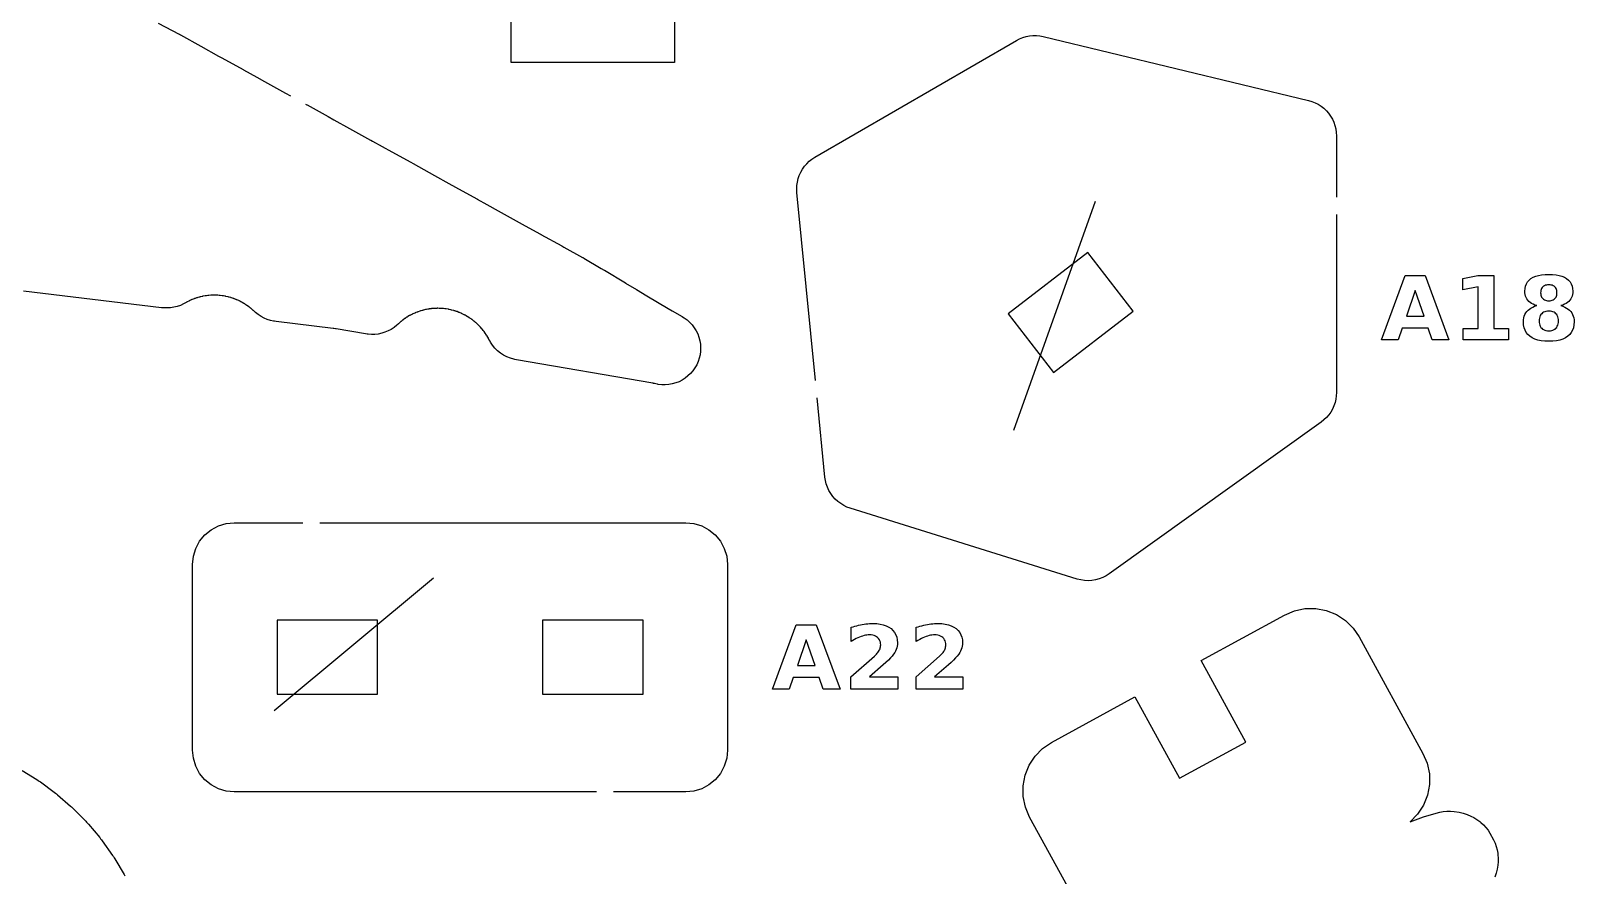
# Model space of a CAD drawing. Header units: millimetres. Extents: x 3 to 297, y 5 to 295.
# Drawn here: x 235.8 to 294, y 182.8 to 214.6 of the extents above; entities that cross this region are included whole.
import ezdxf

# ---------------------------------------------------------------- set-up
doc = ezdxf.new("R2010")
doc.units = ezdxf.units.MM
for name, color, linetype in [('CUT', 1, 'CONTINUOUS'), ('ENGRAVE', 5, 'CONTINUOUS'), ('SCORE', 7, 'CONTINUOUS')]:
    doc.layers.add(name, color=color, linetype=linetype)

msp = doc.modelspace()

# ---------------------------------------------------------------- linework, layer by layer
at = {"layer": 'CUT', "color": 1}
for points in [[(260.075, 217.05), (260.075, 213.425), (253.925, 213.425), (253.925, 218.575), (260.075, 218.575), (260.075, 217.7)], [(240.6328, 214.9072), (241.4157, 214.4959), (241.4289, 214.4889), (241.4422, 214.4817), (241.4554, 214.4745), (241.4688, 214.4671), (241.4715, 214.4655), (242.236, 214.0393), (242.9051, 213.6659), (243.0285, 213.5971), (243.8278, 213.1587), (243.8364, 213.154), (244.3474, 212.8688), (244.6308, 212.7126), (244.6365, 212.7094), (245.4282, 212.2677), (245.6104, 212.1678)], [(265.387, 201.4322), (264.6886, 208.5314), (264.6821, 208.6604), (264.688, 208.7912), (264.7063, 208.9209), (264.7368, 209.0483), (264.7793, 209.1722), (264.8335, 209.2914), (264.8987, 209.405), (264.9744, 209.5119), (265.06, 209.611), (265.1546, 209.7016), (265.2574, 209.7828), (265.3659, 209.8528), (272.9633, 214.2577), (273.0779, 214.3171), (273.1994, 214.366), (273.3249, 214.4031), (273.4534, 214.4281), (273.5837, 214.4407), (273.7146, 214.4409), (273.8449, 214.4287), (273.9717, 214.4045), (283.9653, 211.9966), (284.0893, 211.9604), (284.211, 211.9119), (284.3275, 211.852), (284.4378, 211.7813), (284.5409, 211.7004), (284.6358, 211.6101), (284.7217, 211.5111), (284.7977, 211.4045), (284.8633, 211.2911), (284.9178, 211.1719), (284.9607, 211.0481), (284.9916, 210.9208), (285.0103, 210.7911), (285.0164, 210.6621), (285.0164, 208.3494)], [(246.1809, 211.8564), (246.2289, 211.8303), (246.2362, 211.8263), (247.0352, 211.3847), (247.2492, 211.2667), (247.2512, 211.2656), (247.8328, 210.9436), (248.6319, 210.5044), (248.6362, 210.502), (248.7003, 210.4664), (248.7019, 210.4655), (249.4326, 210.059), (250.1434, 209.6666), (250.1452, 209.6656), (250.2331, 209.6169), (250.2365, 209.6151), (251.0346, 209.1699), (251.581, 208.8662), (251.5823, 208.8655), (251.8317, 208.7266), (252.6278, 208.2875), (252.6336, 208.2842), (252.6395, 208.2809), (252.6453, 208.2777), (253.0137, 208.0696), (253.4358, 207.8348), (254.2311, 207.3918), (254.4524, 207.2698), (255.0265, 206.9584), (255.0329, 206.9549), (255.0394, 206.9513), (255.0458, 206.9478), (255.8308, 206.5106), (255.9105, 206.4668), (255.9126, 206.4656), (256.6122, 206.0788), (256.6288, 206.0694), (256.6454, 206.0599), (256.6619, 206.0504), (257.3146, 205.6647), (257.4316, 205.5956), (257.4384, 205.5916), (258.2365, 205.1138), (258.2386, 205.1126), (258.6501, 204.8652), (259.0344, 204.6349), (259.8381, 204.1572), (259.9872, 204.0686), (260.3648, 203.8474), (260.4201, 203.8132), (260.4427, 203.7984), (260.5497, 203.7208), (260.65, 203.632), (260.7411, 203.5339), (260.8223, 203.4274), (260.8927, 203.3134), (260.9517, 203.1932), (260.9988, 203.0678), (261.0334, 202.9384), (261.0552, 202.8062), (261.0641, 202.6726), (261.0599, 202.5387), (261.0428, 202.4059), (261.0128, 202.2753), (260.9702, 202.1483), (260.9155, 202.026), (260.8492, 201.9097), (260.7718, 201.8003), (260.6842, 201.699), (260.5871, 201.6067), (260.4815, 201.5243), (260.3684, 201.4526), (260.2489, 201.3922), (260.124, 201.3437), (259.995, 201.3076), (259.8631, 201.2842), (259.7296, 201.2737), (259.5957, 201.2763), (259.4644, 201.2917), (259.4378, 201.2962), (259.3738, 201.3085), (259.3191, 201.3204), (259.3125, 201.3218), (259.306, 201.3231), (259.2994, 201.3245), (259.2778, 201.3287), (259.2712, 201.3299), (259.2646, 201.3311), (259.258, 201.3323), (254.1321, 202.2148), (254.0647, 202.2282), (254.03, 202.236), (253.8958, 202.2736), (253.7643, 202.3256), (253.6388, 202.3907), (253.5208, 202.4684), (253.4113, 202.5578), (253.3115, 202.658), (253.2226, 202.7678), (253.1465, 202.8846), (253.1283, 202.9159), (253.1015, 202.9643), (253.092, 202.9823), (253.0892, 202.9876), (253.0774, 203.0093), (253.0737, 203.0159), (253.07, 203.0224), (253.0663, 203.029), (253.0232, 203.1036), (253.0155, 203.1166), (253.0076, 203.1294), (252.9996, 203.1422), (252.9728, 203.1837), (252.9645, 203.1963), (252.956, 203.2087), (252.9474, 203.221), (252.9043, 203.2812), (252.8953, 203.2933), (252.8863, 203.3053), (252.877, 203.3172), (252.8463, 203.3559), (252.8368, 203.3676), (252.8271, 203.3792), (252.8173, 203.3906), (252.7685, 203.4462), (252.7584, 203.4574), (252.7482, 203.4685), (252.7379, 203.4794), (252.7035, 203.5149), (252.6928, 203.5256), (252.6821, 203.5361), (252.6712, 203.5465), (252.6172, 203.5971), (252.606, 203.6072), (252.5948, 203.6173), (252.5834, 203.6271), (252.5457, 203.6591), (252.5341, 203.6687), (252.5224, 203.6781), (252.5105, 203.6874), (252.4518, 203.7324), (252.4397, 203.7414), (252.4275, 203.7503), (252.4152, 203.759), (252.3746, 203.7871), (252.3621, 203.7955), (252.3495, 203.8037), (252.3368, 203.8118), (252.2739, 203.8508), (252.261, 203.8586), (252.248, 203.8662), (252.2349, 203.8737), (252.1917, 203.8976), (252.1784, 203.9048), (252.1651, 203.9117), (252.1517, 203.9185), (252.0852, 203.9512), (252.0716, 203.9577), (252.058, 203.964), (252.0442, 203.9701), (251.9988, 203.9897), (251.9849, 203.9955), (251.971, 204.0011), (251.9569, 204.0066), (251.8876, 204.0326), (251.8735, 204.0377), (251.8592, 204.0426), (251.845, 204.0474), (251.7979, 204.0624), (251.7835, 204.0668), (251.769, 204.071), (251.7545, 204.0751), (251.683, 204.0941), (251.6684, 204.0978), (251.6538, 204.1013), (251.6391, 204.1047), (251.5907, 204.115), (251.576, 204.118), (251.5612, 204.1208), (251.5464, 204.1234), (251.4733, 204.1353), (251.4584, 204.1376), (251.4435, 204.1396), (251.4286, 204.1415), (251.3794, 204.147), (251.3645, 204.1486), (251.3495, 204.1499), (251.3345, 204.151), (251.2606, 204.1557), (251.2456, 204.1565), (251.2305, 204.1571), (251.2155, 204.1575), (251.166, 204.1582), (251.151, 204.1582), (251.1359, 204.158), (251.1209, 204.1577), (251.0469, 204.1551), (251.0319, 204.1544), (251.0168, 204.1535), (251.0018, 204.1524), (250.9526, 204.1483), (250.9376, 204.1468), (250.9226, 204.1452), (250.9077, 204.1434), (250.8343, 204.1335), (250.8194, 204.1314), (250.8045, 204.129), (250.7897, 204.1264), (250.7411, 204.1175), (250.7263, 204.1146), (250.7116, 204.1115), (250.6969, 204.1082), (250.6248, 204.0912), (250.6102, 204.0876), (250.5957, 204.0838), (250.5811, 204.0798), (250.5336, 204.0661), (250.5192, 204.0617), (250.5049, 204.0572), (250.4906, 204.0525), (250.4206, 204.0285), (250.4064, 204.0235), (250.3923, 204.0182), (250.3782, 204.0128), (250.3323, 203.9945), (250.3183, 203.9888), (250.3045, 203.9829), (250.2907, 203.9768), (250.2234, 203.9461), (250.2098, 203.9396), (250.1963, 203.933), (250.1828, 203.9263), (250.1389, 203.9036), (250.1256, 203.8965), (250.1124, 203.8892), (250.0993, 203.8818), (250.0353, 203.8446), (250.0224, 203.8369), (250.0096, 203.829), (249.9968, 203.821), (249.9554, 203.7941), (249.9428, 203.7857), (249.9304, 203.7772), (249.9181, 203.7686), (249.8581, 203.7252), (249.846, 203.7163), (249.834, 203.7072), (249.8221, 203.6979), (249.7835, 203.6671), (249.7718, 203.6575), (249.7603, 203.6478), (249.7489, 203.638), (249.6934, 203.589), (249.6823, 203.5789), (249.6745, 203.5717), (249.6543, 203.5534), (249.6149, 203.5183), (249.5152, 203.4376), (249.4069, 203.3658), (249.2923, 203.3045), (249.1725, 203.2543), (249.0484, 203.2156), (248.9212, 203.1889), (248.7921, 203.1742), (248.6622, 203.1718), (248.5344, 203.1815), (248.5022, 203.1855), (248.4398, 203.1948), (247.3352, 203.3849), (247.3269, 203.3863), (247.3106, 203.3889), (247.3034, 203.39), (247.2496, 203.3979), (247.2416, 203.3991), (247.2252, 203.4013), (247.2182, 203.4022), (245.0696, 203.6615), (245.0082, 203.6703), (244.9764, 203.6757), (244.8535, 203.7022), (244.7319, 203.7406), (244.6144, 203.79), (244.502, 203.8501), (244.3956, 203.9204), (244.2976, 203.9991), (244.2735, 204.0203), (244.2393, 204.0516), (244.2197, 204.0701), (244.2092, 204.0798), (244.1978, 204.09), (244.1417, 204.1392), (244.1301, 204.149), (244.1184, 204.1587), (244.1066, 204.1683), (244.0675, 204.1993), (244.0555, 204.2086), (244.0434, 204.2177), (244.0311, 204.2267), (243.9703, 204.2701), (243.9578, 204.2787), (243.9453, 204.2872), (243.9326, 204.2956), (243.8906, 204.3225), (243.8777, 204.3306), (243.8647, 204.3385), (243.8516, 204.3462), (243.7868, 204.3833), (243.7736, 204.3907), (243.7602, 204.398), (243.7467, 204.405), (243.7023, 204.4277), (243.6887, 204.4344), (243.675, 204.4409), (243.6612, 204.4473), (243.593, 204.4779), (243.5791, 204.4839), (243.5651, 204.4898), (243.551, 204.4955), (243.5045, 204.5136), (243.4903, 204.519), (243.476, 204.5241), (243.4617, 204.5291), (243.3908, 204.5528), (243.3764, 204.5574), (243.3618, 204.5618), (243.3472, 204.5661), (243.2992, 204.5795), (243.2845, 204.5834), (243.2698, 204.5872), (243.255, 204.5907), (243.1822, 204.6072), (243.1673, 204.6104), (243.1524, 204.6134), (243.1375, 204.6162), (243.0884, 204.6248), (243.0734, 204.6272), (243.0584, 204.6295), (243.0433, 204.6316), (242.9692, 204.6408), (242.9541, 204.6425), (242.939, 204.644), (242.9238, 204.6453), (242.8741, 204.649), (242.8589, 204.6499), (242.8437, 204.6507), (242.8286, 204.6512), (242.7539, 204.653), (242.7387, 204.6532), (242.7235, 204.6532), (242.7083, 204.653), (242.6585, 204.6518), (242.6433, 204.6512), (242.6281, 204.6504), (242.6129, 204.6495), (242.5385, 204.6439), (242.5233, 204.6426), (242.5082, 204.6411), (242.4931, 204.6394), (242.4436, 204.6332), (242.4286, 204.6311), (242.4135, 204.6289), (242.3986, 204.6264), (242.325, 204.6135), (242.3101, 204.6107), (242.2952, 204.6077), (242.2803, 204.6045), (242.2317, 204.5934), (242.2169, 204.5899), (242.2022, 204.5862), (242.1875, 204.5822), (242.1156, 204.5621), (242.101, 204.5578), (242.0865, 204.5533), (242.072, 204.5487), (242.0247, 204.5329), (242.0104, 204.5279), (241.9961, 204.5227), (241.9819, 204.5174), (241.9123, 204.4902), (241.8982, 204.4845), (241.8842, 204.4786), (241.8703, 204.4725), (241.8248, 204.4521), (241.811, 204.4457), (241.7973, 204.4392), (241.7837, 204.4324), (241.7171, 204.3985), (241.7037, 204.3914), (241.6903, 204.3842), (241.6771, 204.3768), (241.658, 204.3658), (241.6042, 204.3365), (241.5758, 204.3219), (241.4627, 204.2701), (241.3438, 204.2283), (241.2216, 204.1976), (241.0971, 204.1782), (240.9713, 204.1703), (240.847, 204.1739), (240.8152, 204.1762), (240.7547, 204.1822), (235.5601, 204.809)], [(285.0164, 207.6994), (285.0164, 200.986), (285.0103, 200.8575), (284.9918, 200.7284), (284.9612, 200.6016), (284.9187, 200.4783), (284.8646, 200.3596), (284.7996, 200.2465), (284.7242, 200.1401), (284.639, 200.0413), (284.5449, 199.9511), (284.444, 199.8713), (276.4552, 194.1445), (276.338, 194.0693), (276.2119, 194.0056), (276.08, 193.9551), (275.9435, 193.9185), (275.8041, 193.8961), (275.6631, 193.8881), (275.522, 193.8946), (275.3823, 193.9155), (275.2473, 193.9502), (266.7009, 196.6214), (266.5768, 196.6669), (266.4561, 196.7251), (266.3416, 196.7948), (266.2345, 196.8752), (266.1357, 196.9658), (266.0462, 197.0655), (265.9668, 197.1734), (265.8982, 197.2885), (265.8413, 197.4098), (265.7964, 197.5361), (265.7639, 197.6661), (265.7446, 197.7968), (265.4506, 200.7853)], [(257.1368, 185.925), (243.4963, 185.925), (243.1927, 185.9549), (242.8971, 186.0446), (242.6248, 186.1901), (242.3861, 186.3861), (242.1901, 186.6248), (242.0446, 186.8971), (241.9549, 187.1927), (241.925, 187.4963), (241.925, 194.5037), (241.9549, 194.8073), (242.0446, 195.1029), (242.1901, 195.3752), (242.3861, 195.6139), (242.6248, 195.8099), (242.8971, 195.9554), (243.1927, 196.0451), (243.4963, 196.075), (246.0721, 196.075)], [(246.7221, 196.075), (260.5037, 196.075), (260.8073, 196.0451), (261.1029, 195.9554), (261.3752, 195.8099), (261.6139, 195.6139), (261.8099, 195.3752), (261.9554, 195.1029), (262.0451, 194.8073), (262.075, 194.5037), (262.075, 187.4963), (262.0451, 187.1927), (261.9554, 186.8971), (261.8099, 186.6248), (261.6139, 186.3861), (261.3752, 186.1901), (261.1029, 186.0446), (260.8073, 185.9549), (260.5037, 185.925), (257.7868, 185.925)], [(275.8618, 180.5848), (273.4576, 184.9773), (273.2997, 185.3482), (273.2164, 185.7464), (273.2123, 186.1532), (273.2877, 186.553), (273.4397, 186.9304), (273.6624, 187.2709), (273.9472, 187.5614), (274.2801, 187.7887), (277.4194, 189.5069), (279.0998, 186.4367), (281.5998, 187.805), (279.9194, 190.8752), (283.0587, 192.5934), (283.4296, 192.7514), (283.8278, 192.8347), (284.2346, 192.8387), (284.6344, 192.7633), (285.0118, 192.6114), (285.3523, 192.3887), (285.6428, 192.1039), (285.8701, 191.7709), (288.2742, 187.3784), (288.4322, 187.0075), (288.5155, 186.6093), (288.5195, 186.2025), (288.4441, 185.8027), (288.2922, 185.4253), (288.0695, 185.0848), (287.7898, 184.7995), (288.299, 184.9888), (288.4242, 185.0284), (288.9054, 185.1553), (289.0395, 185.1834), (289.1776, 185.1981), (289.3166, 185.1988), (289.4529, 185.1857), (289.64, 185.1581), (289.7902, 185.1271), (289.9379, 185.0788), (290.0774, 185.0149), (290.1918, 184.9545), (290.3057, 184.887), (290.4125, 184.8087), (290.4562, 184.7733), (290.5544, 184.6855), (290.6448, 184.5872), (290.7253, 184.4806), (290.7941, 184.3682), (290.9342, 184.1122), (290.9918, 183.9937), (291.0382, 183.8684), (291.0722, 183.7393), (291.0933, 183.6092), (291.0996, 183.5534), (291.108, 183.4212), (291.1034, 183.2889), (291.0927, 183.1599), (291.0713, 183.0081), (291.0324, 182.8576), (290.9775, 182.7144)], [(235.5009, 186.7374), (236.0587, 186.3898), (236.1029, 186.3611), (236.1465, 186.3315), (236.1895, 186.301), (236.7128, 185.9147), (236.7544, 185.8827), (236.7954, 185.8499), (236.8357, 185.8162), (237.3255, 185.3915), (237.3645, 185.3563), (237.4027, 185.3204), (237.4403, 185.2837), (237.8967, 184.8203), (237.933, 184.782), (237.9684, 184.743), (238.0032, 184.7033), (238.426, 184.2002), (238.4593, 184.1589), (238.4918, 184.117), (238.5235, 184.0745), (238.9123, 183.5294), (238.9423, 183.4855), (238.9714, 183.4411), (238.9996, 183.3961), (239.348, 182.8151), (239.3771, 182.7641)]]:
    msp.add_lwpolyline(points, dxfattribs=at)
for points in [[(277.3525, 204.0533), (275.648, 206.2621), (272.6475, 203.9467), (274.352, 201.7379), (277.3525, 204.0533)], [(245.105, 189.605), (248.895, 189.605), (248.895, 192.395), (245.105, 192.395), (245.105, 189.605)], [(255.105, 189.605), (258.895, 189.605), (258.895, 192.395), (255.105, 192.395), (255.105, 189.605)]]:
    msp.add_lwpolyline(points, close=True, dxfattribs=at)
at = {"layer": 'ENGRAVE', "color": 5}
for points in [[(286.7077, 202.9646), (287.6078, 205.3946), (288.3549, 205.3946), (289.2549, 202.9646), (288.625, 202.9646), (288.472, 203.4073), (287.4922, 203.4073), (287.3376, 202.9646), (286.7077, 202.9646)], [(290.3485, 204.9681), (289.7805, 204.8509), (289.7805, 205.2774), (290.3453, 205.3946), (290.941, 205.3946), (290.941, 203.3975), (291.4944, 203.3975), (291.4944, 202.9646), (289.7952, 202.9646), (289.7952, 203.3975), (290.3485, 203.3975), (290.3485, 204.9681)], [(292.3662, 204.3431), (292.3137, 204.3793), (292.2671, 204.4195), (292.2267, 204.4636), (292.1924, 204.5116), (292.1643, 204.5634), (292.1424, 204.619), (292.1268, 204.6784), (292.1175, 204.7416), (292.1144, 204.8086), (292.1207, 204.9071), (292.1399, 204.9974), (292.1717, 205.0796), (292.2164, 205.1537), (292.2737, 205.2196), (292.3439, 205.2774), (292.4263, 205.3266), (292.5207, 205.3669), (292.6271, 205.3982), (292.7453, 205.4206), (292.8755, 205.434), (293.0177, 205.4385), (293.1588, 205.4341), (293.2882, 205.4207), (293.4059, 205.3984), (293.5118, 205.3673), (293.6059, 205.3272), (293.6883, 205.2782), (293.7584, 205.2206), (293.8158, 205.1548), (293.8604, 205.0806), (293.8922, 204.9982), (293.9114, 204.9076), (293.9177, 204.8086), (293.9146, 204.7416), (293.9052, 204.6784), (293.8895, 204.619), (293.8675, 204.5634), (293.8392, 204.5116), (293.8046, 204.4636), (293.7639, 204.4195), (293.7172, 204.3793), (293.6645, 204.3431), (293.6057, 204.3109), (293.5409, 204.2827), (293.4702, 204.2585), (293.5493, 204.2333), (293.6216, 204.2034), (293.6872, 204.1688), (293.7461, 204.1294), (293.7983, 204.0852), (293.8437, 204.0363), (293.8822, 203.9828), (293.9138, 203.9248), (293.9383, 203.8624), (293.9558, 203.7954), (293.9663, 203.724), (293.9698, 203.6481), (293.9632, 203.5326), (293.9432, 203.4269), (293.9098, 203.331), (293.8631, 203.2449), (293.8031, 203.1686), (293.7298, 203.1021), (293.6433, 203.0456), (293.5439, 202.9995), (293.4317, 202.9635), (293.3066, 202.9379), (293.1686, 202.9225), (293.0177, 202.9174), (292.8662, 202.9225), (292.7277, 202.9379), (292.602, 202.9635), (292.4893, 202.9995), (292.3894, 203.0456), (292.3024, 203.1021), (292.2285, 203.1686), (292.1681, 203.2449), (292.1211, 203.331), (292.0875, 203.4269), (292.0674, 203.5326), (292.0607, 203.6481), (292.0642, 203.724), (292.0747, 203.7954), (292.0922, 203.8624), (292.1167, 203.9248), (292.1482, 203.9828), (292.1868, 204.0363), (292.2322, 204.0852), (292.2844, 204.1294), (292.3432, 204.1688), (292.4089, 204.2034), (292.4812, 204.2333), (292.5603, 204.2585), (292.4896, 204.2827), (292.4249, 204.3109), (292.3662, 204.3431)], [(287.6485, 203.8581), (288.3142, 203.8581), (287.9821, 204.8249), (287.6485, 203.8581)], [(292.7158, 204.656), (292.727, 204.617), (292.7426, 204.5817), (292.7628, 204.5501), (292.7874, 204.5222), (292.8162, 204.4983), (292.8488, 204.4788), (292.8852, 204.4636), (292.9255, 204.4527), (292.9697, 204.4462), (293.0177, 204.444), (293.0647, 204.4462), (293.1079, 204.4527), (293.1475, 204.4636), (293.1833, 204.4788), (293.2155, 204.4983), (293.2439, 204.5222), (293.2683, 204.5501), (293.2882, 204.5817), (293.3037, 204.617), (293.3148, 204.656), (293.3215, 204.6987), (293.3237, 204.7452), (293.3215, 204.7916), (293.3148, 204.8342), (293.3037, 204.8731), (293.2882, 204.9083), (293.2683, 204.9397), (293.2439, 204.9673), (293.2155, 204.9909), (293.1833, 205.0103), (293.1475, 205.0253), (293.1079, 205.036), (293.0647, 205.0425), (293.0177, 205.0446), (292.9697, 205.0425), (292.9255, 205.036), (292.8852, 205.0251), (292.8488, 205.0099), (292.8162, 204.9904), (292.7874, 204.9665), (292.7628, 204.9387), (292.7426, 204.9072), (292.727, 204.8721), (292.7158, 204.8334), (292.709, 204.7911), (292.7068, 204.7452), (292.709, 204.6987), (292.7158, 204.656)], [(292.8622, 204.0278), (292.8195, 204.0091), (292.7812, 203.9851), (292.7475, 203.9558), (292.7187, 203.9215), (292.6951, 203.8825), (292.6767, 203.839), (292.6636, 203.7908), (292.6557, 203.7381), (292.6531, 203.6807), (292.6557, 203.6234), (292.6636, 203.5707), (292.6767, 203.5226), (292.6951, 203.4792), (292.7187, 203.4405), (292.7475, 203.4065), (292.7812, 203.3774), (292.8195, 203.3536), (292.8622, 203.335), (292.9095, 203.3218), (292.9613, 203.3139), (293.0177, 203.3112), (293.0735, 203.3139), (293.1247, 203.3218), (293.1715, 203.335), (293.2137, 203.3536), (293.2514, 203.3774), (293.2846, 203.4065), (293.313, 203.4405), (293.3362, 203.4792), (293.3542, 203.5226), (293.3671, 203.5707), (293.3748, 203.6234), (293.3774, 203.6807), (293.3748, 203.7385), (293.3671, 203.7916), (293.3542, 203.84), (293.3362, 203.8836), (293.313, 203.9225), (293.2846, 203.9566), (293.2514, 203.9857), (293.2137, 204.0095), (293.1715, 204.028), (293.1247, 204.0412), (293.0735, 204.0492), (293.0177, 204.0518), (292.9613, 204.0491), (292.9095, 204.0411), (292.8622, 204.0278)], [(264.3962, 189.8), (263.7663, 189.8), (264.6663, 192.23), (265.4134, 192.23), (266.3135, 189.8), (265.6836, 189.8), (265.5306, 190.2427), (264.5508, 190.2427), (264.3962, 189.8)], [(268.4927, 189.8), (266.7268, 189.8), (266.7268, 190.2606), (267.6138, 191.0435), (267.6517, 191.0792), (267.6861, 191.1146), (267.7172, 191.1497), (267.7447, 191.1845), (267.7689, 191.2191), (267.7896, 191.2535), (267.807, 191.2879), (267.8212, 191.3227), (267.8323, 191.358), (267.8402, 191.3938), (267.845, 191.43), (267.8465, 191.4667), (267.8434, 191.5218), (267.8338, 191.5732), (267.8179, 191.6209), (267.7956, 191.6649), (267.7669, 191.7052), (267.7318, 191.7417), (267.6915, 191.7736), (267.6469, 191.7996), (267.5981, 191.8199), (267.5452, 191.8343), (267.488, 191.843), (267.4266, 191.8459), (267.377, 191.8442), (267.3259, 191.8389), (267.2732, 191.8302), (267.219, 191.818), (267.1633, 191.8024), (267.106, 191.7832), (267.0473, 191.7607), (266.9872, 191.7347), (266.9257, 191.7053), (266.8629, 191.6726), (266.7988, 191.6364), (266.7333, 191.5969), (266.7333, 192.1307), (266.8037, 192.1531), (266.8738, 192.1737), (266.9436, 192.1924), (267.0132, 192.2092), (267.0825, 192.2242), (267.1516, 192.2373), (267.2202, 192.2485), (267.2885, 192.2577), (267.3562, 192.2648), (267.4236, 192.2699), (267.4904, 192.2729), (267.5568, 192.274), (267.6968, 192.2686), (267.826, 192.2526), (267.9444, 192.2259), (268.052, 192.1886), (268.1488, 192.1406), (268.2347, 192.0819), (268.3086, 192.0137), (268.369, 191.937), (268.416, 191.852), (268.4496, 191.7586), (268.4697, 191.6567), (268.4764, 191.5464), (268.4736, 191.481), (268.465, 191.417), (268.4508, 191.3546), (268.4309, 191.2936), (268.4052, 191.2341), (268.3739, 191.1761), (268.3334, 191.1157), (268.2804, 191.0487), (268.2148, 190.9753), (268.1366, 190.8955), (268.0459, 190.8091), (267.9426, 190.7163), (267.4234, 190.2606), (268.4927, 190.2606), (268.4927, 189.8)], [(270.9454, 189.8), (269.1794, 189.8), (269.1794, 190.2606), (270.0665, 191.0435), (270.1044, 191.0792), (270.1388, 191.1146), (270.1698, 191.1497), (270.1974, 191.1845), (270.2215, 191.2191), (270.2423, 191.2535), (270.2597, 191.2879), (270.2739, 191.3227), (270.285, 191.358), (270.2929, 191.3938), (270.2976, 191.43), (270.2992, 191.4667), (270.296, 191.5218), (270.2865, 191.5732), (270.2705, 191.6209), (270.2482, 191.6649), (270.2195, 191.7052), (270.1845, 191.7417), (270.1441, 191.7736), (270.0996, 191.7996), (270.0508, 191.8199), (269.9978, 191.8343), (269.9407, 191.843), (269.8793, 191.8459), (269.8297, 191.8442), (269.7786, 191.8389), (269.7259, 191.8302), (269.6717, 191.818), (269.6159, 191.8024), (269.5587, 191.7832), (269.4999, 191.7607), (269.4398, 191.7347), (269.3784, 191.7053), (269.3156, 191.6726), (269.2514, 191.6364), (269.1859, 191.5969), (269.1859, 192.1307), (269.2563, 192.1531), (269.3265, 192.1737), (269.3963, 192.1924), (269.4659, 192.2092), (269.5352, 192.2242), (269.6042, 192.2373), (269.6729, 192.2485), (269.7411, 192.2577), (269.8089, 192.2648), (269.8762, 192.2699), (269.9431, 192.2729), (270.0095, 192.274), (270.1495, 192.2686), (270.2787, 192.2526), (270.3971, 192.2259), (270.5047, 192.1886), (270.6014, 192.1406), (270.6874, 192.0819), (270.7613, 192.0137), (270.8217, 191.937), (270.8687, 191.852), (270.9022, 191.7586), (270.9224, 191.6567), (270.9291, 191.5464), (270.9263, 191.481), (270.9177, 191.417), (270.9035, 191.3546), (270.8835, 191.2936), (270.8579, 191.2341), (270.8266, 191.1761), (270.7861, 191.1157), (270.7331, 191.0487), (270.6675, 190.9753), (270.5893, 190.8955), (270.4986, 190.8091), (270.3952, 190.7163), (269.876, 190.2606), (270.9454, 190.2606), (270.9454, 189.8)], [(265.0407, 191.6604), (264.707, 190.6936), (265.3727, 190.6936), (265.0407, 191.6604)]]:
    msp.add_lwpolyline(points, close=True, dxfattribs=at)
at = {"layer": 'SCORE', "color": 7}
for points in [[(272.8606, 199.5702), (275.9326, 208.1932)], [(245, 189), (251, 194)]]:
    msp.add_lwpolyline(points, dxfattribs=at)

doc.saveas('drawing.dxf')
